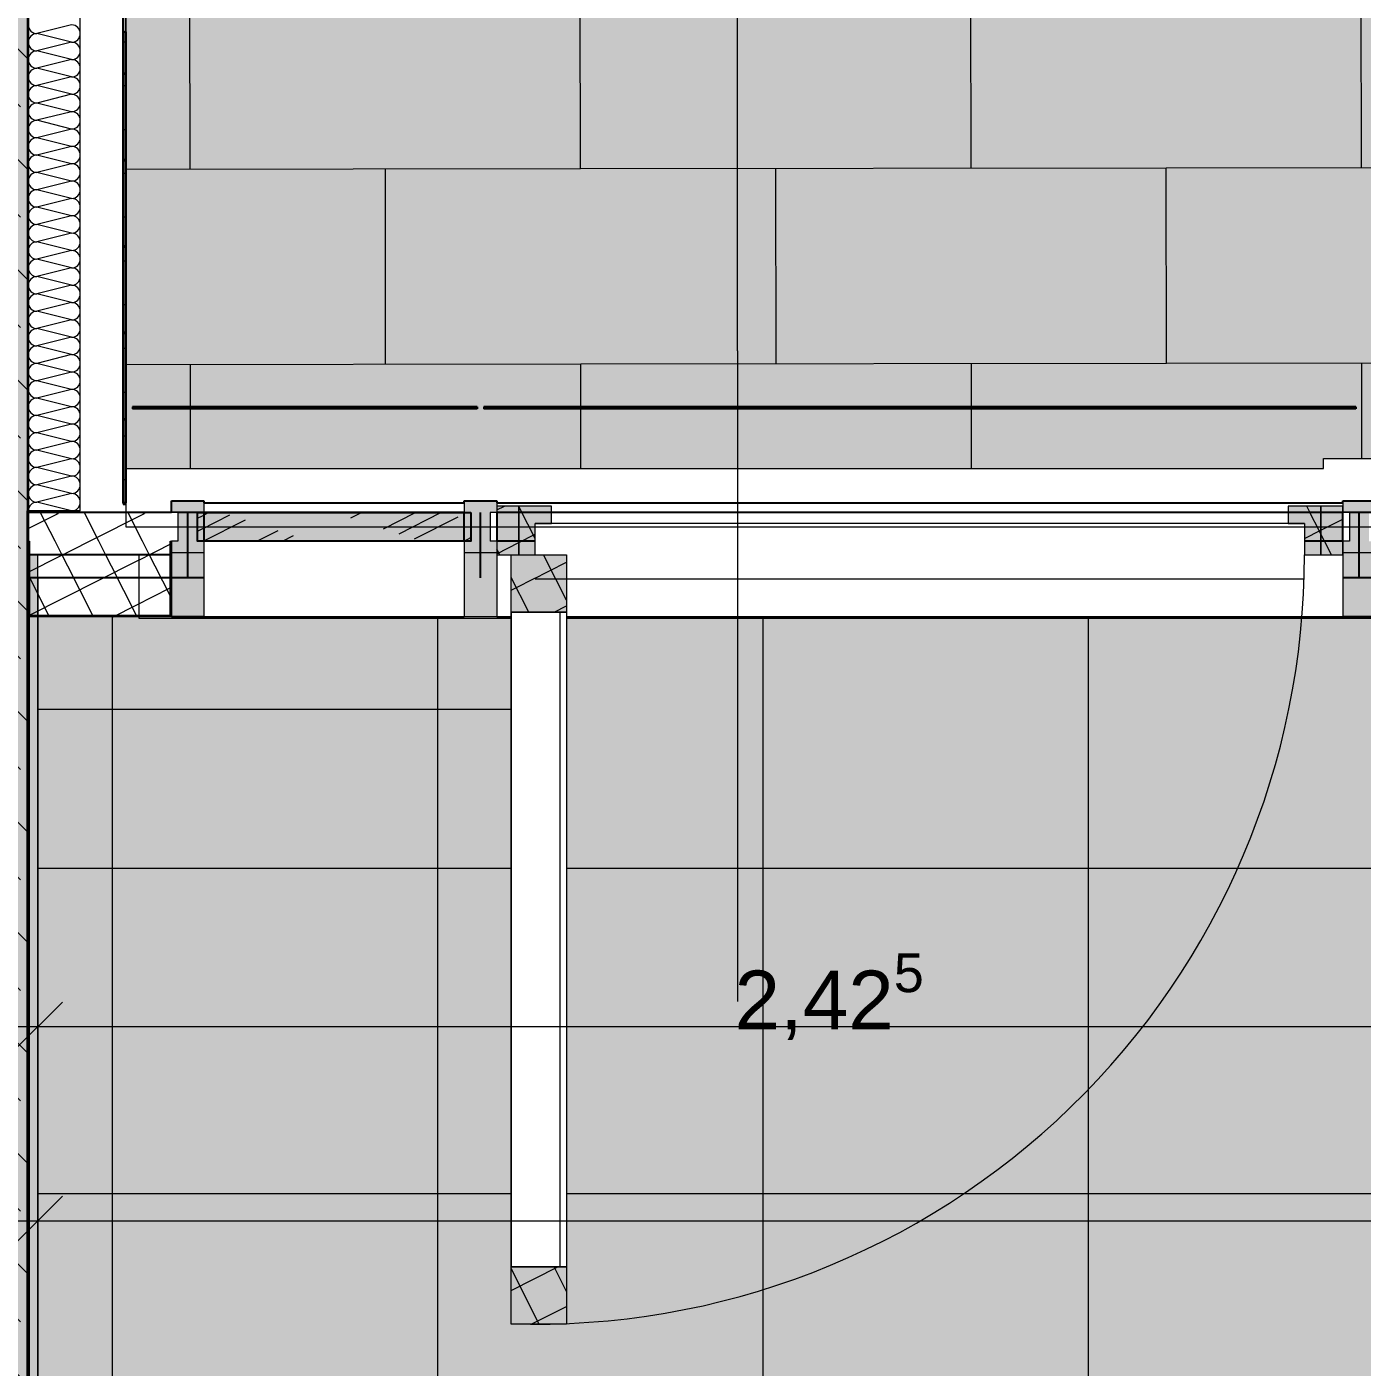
# Model space of a CAD drawing. Header units: metres. Extents: x -22.4 to 53.1, y 133.6 to 157.9.
# Drawn here: x -18.924 to -16.872, y 149.229 to 151.288 of the extents above; entities that cross this region are included whole.
import ezdxf

# ---------------------------------------------------------------- set-up
doc = ezdxf.new("R2010")
doc.units = ezdxf.units.M
doc.header["$MEASUREMENT"] = 0
for name, pattern in [('Achse', [0.0023, 0.0015, -0.0008]), ('Punktlinie', [0.0035, 0, -0.0035]), ('Strichlinie', [0.004, 0.003, -0.001]), ('Strichlinie-über-Schnitt', [0.0023, 0.0008, -0.0015]), ('Wipeout_Contour', [1, 0, -1])]:
    doc.linetypes.add(name, pattern=pattern)
for name, color, linetype in [('00  Raster Ausbau', 7, 'Continuous'), ('10  Dächer', 7, 'Continuous'), ('10  Fassade', 7, 'Continuous'), ('10  Fassade_Deckschraffur', 7, 'Continuous'), ('10  Fassade_Schnittschraffur', 7, 'Continuous'), ('10  Treppen + Rampen', 7, 'Continuous'), ('10  Wand Massiv', 7, 'Continuous'), ('10  Wand Massiv_Deckschraffur', 7, 'Continuous'), ('10  Wand Massiv_Schnittschraffur', 7, 'Continuous'), ('20  Dach Aufbauten', 7, 'Continuous'), ('20  Dach Aufbauten_Deckschraffur', 7, 'Continuous'), ('40 Bemaßung 1_ 50 Bodenspiegel', 7, 'Continuous'), ('50  NUF - Raumstempel', 7, 'Continuous'), ('Neubau_20  Boden Aufbauten', 7, 'Continuous'), ('Neubau_20  Boden Aufbauten_Deckschraffur', 7, 'Continuous')]:
    doc.layers.add(name, color=color, linetype=linetype)
doc.styles.add('ERSTELLTER_STIL_1', font='')
doc.styles.get('ERSTELLTER_STIL_1').set_extended_font_data('Arial')
pattern_1 = [(26.86749, (-110.10794, 75.264664), (-0.027115717, 0.053523246), []), (116.86749, (-110.10794, 75.264664), (0.053523246, 0.027115717), [])]

# ---------------------------------------------------------------- blocks, each defined once
blk = doc.blocks.new('*X5', base_point=(-23.4289, 120.7796))
at = {"layer": '20  Dach Aufbauten_Deckschraffur', "color": 9, "linetype": 'Continuous', "lineweight": 18, "ltscale": 1000}
for p, q in [((-16.8729, 151.0723), (-16.8734, 151.3723)), ((-18.6729, 151.0697), (-18.6734, 151.3697)), ((-18.0729, 151.0705), (-18.0734, 151.3705)), ((-17.4729, 151.0714), (-17.4734, 151.3714)), ((-18.7716, 151.0696), (-18.0729, 151.0705)), ((-18.3725, 150.7701), (-18.3729, 151.0701)), ((-18.0729, 151.0705), (-17.1729, 151.0718)), ((-18.0729, 151.0705), (-17.1729, 151.0718)), ((-17.7725, 150.771), (-17.7729, 151.071)), ((-17.1729, 151.0718), (-16.2729, 151.0731)), ((-17.1725, 150.7718), (-17.1729, 151.0718)), ((-18.7716, 150.7696), (-18.0725, 150.7705)), ((-18.7716, 150.7696), (-18.0725, 150.7705)), ((-18.6723, 150.61), (-18.6725, 150.7697)), ((-18.0725, 150.7705), (-17.1725, 150.7718)), ((-18.0723, 150.61), (-18.0725, 150.7705)), ((-17.4723, 150.61), (-17.4725, 150.7714)), ((-17.1725, 150.7718), (-16.2725, 150.7731)), ((-17.1725, 150.7718), (-16.2725, 150.7731)), ((-16.8723, 150.625), (-16.8725, 150.7723))]:
    blk.add_line(p, q, dxfattribs=at)
blk = doc.blocks.new('*X13', base_point=(-23.4289, 120.7796))
at = {"layer": '10  Wand Massiv_Schnittschraffur', "color": 98, "linetype": 'Continuous', "lineweight": 13, "ltscale": 1000, "true_color": 0x000100}
for p, q in [((-18.8549, 151.2913), (-18.9082, 151.278)), ((-18.8549, 151.2647), (-18.9082, 151.278)), ((-18.8549, 151.2647), (-18.9082, 151.2513)), ((-18.8549, 151.238), (-18.9082, 151.2513)), ((-18.8549, 151.238), (-18.9082, 151.2247)), ((-18.8549, 151.2113), (-18.9082, 151.2247)), ((-18.8549, 151.2113), (-18.9082, 151.198)), ((-18.8549, 151.1847), (-18.9082, 151.198)), ((-18.8549, 151.1847), (-18.9082, 151.1713)), ((-18.8549, 151.158), (-18.9082, 151.1713)), ((-18.8549, 151.158), (-18.9082, 151.1447)), ((-18.8549, 151.1313), (-18.9082, 151.1447)), ((-18.8549, 151.1313), (-18.9082, 151.118)), ((-18.8549, 151.1047), (-18.9082, 151.118)), ((-18.8549, 151.1047), (-18.9082, 151.0913)), ((-18.8549, 151.078), (-18.9082, 151.0913)), ((-18.8549, 151.078), (-18.9082, 151.0647)), ((-18.8549, 151.0513), (-18.9082, 151.0647)), ((-18.8549, 151.0513), (-18.9082, 151.038)), ((-18.8549, 151.0247), (-18.9082, 151.038)), ((-18.8549, 151.0247), (-18.9082, 151.0113)), ((-18.8549, 150.998), (-18.9082, 151.0113)), ((-18.8549, 150.998), (-18.9082, 150.9847)), ((-18.8549, 150.9713), (-18.9082, 150.9847)), ((-18.8549, 150.9713), (-18.9082, 150.958)), ((-18.8549, 150.9447), (-18.9082, 150.958)), ((-18.8549, 150.9447), (-18.9082, 150.9313)), ((-18.8549, 150.918), (-18.9082, 150.9313)), ((-18.8549, 150.918), (-18.9082, 150.9047)), ((-18.8549, 150.8913), (-18.9082, 150.9047)), ((-18.8549, 150.8913), (-18.9082, 150.878)), ((-18.8549, 150.8647), (-18.9082, 150.878)), ((-18.8549, 150.8647), (-18.9082, 150.8513)), ((-18.8549, 150.838), (-18.9082, 150.8513)), ((-18.8549, 150.838), (-18.9082, 150.8247)), ((-18.8549, 150.8113), (-18.9082, 150.8247)), ((-18.8549, 150.8113), (-18.9082, 150.798)), ((-18.8549, 150.7847), (-18.9082, 150.798)), ((-18.8549, 150.7847), (-18.9082, 150.7713)), ((-18.8549, 150.758), (-18.9082, 150.7713)), ((-18.8549, 150.758), (-18.9082, 150.7447)), ((-18.8549, 150.7313), (-18.9082, 150.7447)), ((-18.8549, 150.7313), (-18.9082, 150.718)), ((-18.8549, 150.7047), (-18.9082, 150.718)), ((-18.8549, 150.7047), (-18.9082, 150.6913)), ((-18.8549, 150.678), (-18.9082, 150.6913)), ((-18.8549, 150.678), (-18.9082, 150.6647)), ((-18.8549, 150.6513), (-18.9082, 150.6647)), ((-18.8549, 150.6513), (-18.9082, 150.638)), ((-18.8549, 150.6247), (-18.9082, 150.638)), ((-18.8549, 150.6247), (-18.9082, 150.6113)), ((-18.8549, 150.598), (-18.9082, 150.6113)), ((-18.8549, 150.598), (-18.9082, 150.5847)), ((-18.8549, 150.5713), (-18.9082, 150.5847)), ((-18.8549, 150.5713), (-18.9082, 150.558)), ((-18.8549, 150.5447), (-18.9082, 150.558)), ((-18.8549, 150.5447), (-18.8556, 150.5445))]:
    blk.add_line(p, q, dxfattribs=at)
for centre, start, end in [((-18.9082, 151.2913), 180, 270), ((-18.8549, 151.278), 0, 90), ((-18.9082, 151.2647), 90, 180), ((-18.8549, 151.278), 270, 0), ((-18.9082, 151.2647), 180, 270), ((-18.9082, 151.238), 90, 180), ((-18.8549, 151.2513), 0, 90), ((-18.8549, 151.2513), 270, 0), ((-18.9082, 151.238), 180, 270), ((-18.8549, 151.2247), 0, 90), ((-18.9082, 151.2113), 90, 180), ((-18.9082, 151.2113), 180, 270), ((-18.8549, 151.2247), 270, 0), ((-18.8549, 151.198), 0, 90), ((-18.9082, 151.1847), 90, 180), ((-18.8549, 151.198), 270, 0), ((-18.9082, 151.1847), 180, 270), ((-18.9082, 151.158), 90, 180), ((-18.8549, 151.1713), 0, 90), ((-18.8549, 151.1713), 270, 0), ((-18.9082, 151.158), 180, 270), ((-18.8549, 151.1447), 0, 90), ((-18.9082, 151.1313), 90, 180), ((-18.9082, 151.1313), 180, 270), ((-18.8549, 151.1447), 270, 0), ((-18.8549, 151.118), 0, 90), ((-18.9082, 151.1047), 90, 180), ((-18.9082, 151.1047), 180, 270), ((-18.8549, 151.118), 270, 0), ((-18.8549, 151.0913), 0, 90), ((-18.9082, 151.078), 90, 180), ((-18.8549, 151.0913), 270, 0), ((-18.9082, 151.078), 180, 270), ((-18.9082, 151.0513), 90, 180), ((-18.8549, 151.0647), 0, 90), ((-18.8549, 151.0647), 270, 0), ((-18.9082, 151.0513), 180, 270), ((-18.8549, 151.038), 0, 90), ((-18.9082, 151.0247), 90, 180), ((-18.9082, 151.0247), 180, 270), ((-18.8549, 151.038), 270, 0), ((-18.8549, 151.0113), 0, 90), ((-18.9082, 150.998), 90, 180), ((-18.8549, 151.0113), 270, 0), ((-18.9082, 150.998), 180, 270), ((-18.9082, 150.9713), 90, 180), ((-18.8549, 150.9847), 0, 90), ((-18.8549, 150.9847), 270, 0), ((-18.9082, 150.9713), 180, 270), ((-18.8549, 150.958), 0, 90), ((-18.9082, 150.9447), 90, 180), ((-18.9082, 150.9447), 180, 270), ((-18.8549, 150.958), 270, 0), ((-18.8549, 150.9313), 0, 90), ((-18.9082, 150.918), 90, 180), ((-18.8549, 150.9313), 270, 0), ((-18.9082, 150.918), 180, 270), ((-18.9082, 150.8913), 90, 180), ((-18.8549, 150.9047), 0, 90), ((-18.8549, 150.9047), 270, 0), ((-18.9082, 150.8913), 180, 270), ((-18.9082, 150.8647), 90, 180), ((-18.8549, 150.878), 0, 90), ((-18.8549, 150.878), 270, 0), ((-18.9082, 150.8647), 180, 270), ((-18.8549, 150.8513), 0, 90), ((-18.9082, 150.838), 90, 180), ((-18.9082, 150.838), 180, 270), ((-18.8549, 150.8513), 270, 0), ((-18.8549, 150.8247), 0, 90), ((-18.9082, 150.8113), 90, 180), ((-18.8549, 150.8247), 270, 0), ((-18.9082, 150.8113), 180, 270), ((-18.9082, 150.7847), 90, 180), ((-18.8549, 150.798), 0, 90), ((-18.8549, 150.798), 270, 0), ((-18.9082, 150.7847), 180, 270), ((-18.8549, 150.7713), 0, 90), ((-18.9082, 150.758), 90, 180), ((-18.9082, 150.758), 180, 270), ((-18.8549, 150.7713), 270, 0), ((-18.8549, 150.7447), 0, 90), ((-18.9082, 150.7313), 90, 180), ((-18.8549, 150.7447), 270, 0), ((-18.9082, 150.7313), 180, 270), ((-18.9082, 150.7047), 90, 180), ((-18.8549, 150.718), 0, 90), ((-18.8549, 150.718), 270, 0), ((-18.9082, 150.7047), 180, 270), ((-18.8549, 150.6913), 0, 90), ((-18.9082, 150.678), 90, 180), ((-18.9082, 150.678), 180, 270), ((-18.8549, 150.6913), 270, 0), ((-18.8549, 150.6647), 0, 90), ((-18.9082, 150.6513), 90, 180), ((-18.9082, 150.6513), 180, 270), ((-18.8549, 150.6647), 270, 0), ((-18.8549, 150.638), 0, 90), ((-18.9082, 150.6247), 90, 180), ((-18.8549, 150.638), 270, 0), ((-18.9082, 150.6247), 180, 270), ((-18.9082, 150.598), 90, 180), ((-18.8549, 150.6113), 0, 90), ((-18.8549, 150.6113), 270, 0), ((-18.9082, 150.598), 180, 270), ((-18.8549, 150.5847), 0, 90), ((-18.9082, 150.5713), 90, 180), ((-18.9082, 150.5713), 180, 270), ((-18.8549, 150.5847), 270, 0), ((-18.8549, 150.558), 0, 90), ((-18.9082, 150.5447), 90, 180), ((-18.8549, 150.558), 270, 0), ((-18.9082, 150.5447), 180.7704, 270), ((-18.8549, 150.5313), 80.5931, 90)]:
    blk.add_arc(centre, 0.0133, start, end, dxfattribs=at)
blk = doc.blocks.new('*X41', base_point=(-23.4289, 120.7796))
at = {"layer": '10  Fassade_Schnittschraffur', "color": 98, "linetype": 'Continuous', "lineweight": 13, "ltscale": 1000, "true_color": 0x000100}
for p, q in [((-18.6616, 150.5333), (-18.6444, 150.542)), ((-18.6616, 150.5135), (-18.6117, 150.5388)), ((-18.6531, 150.498), (-18.5879, 150.531)), ((-18.4498, 150.5415), (-18.4489, 150.542)), ((-18.426, 150.5337), (-18.4097, 150.542)), ((-18.3757, 150.5172), (-18.3268, 150.542)), ((-18.3519, 150.5095), (-18.2877, 150.542)), ((-18.3282, 150.5017), (-18.2612, 150.5356)), ((-18.5701, 150.498), (-18.5375, 150.5145)), ((-18.531, 150.498), (-18.5138, 150.5067)), ((-18.4919, 150.498), (-18.49, 150.4989)), ((-18.2525, 150.498), (-18.2416, 150.5035))]:
    blk.add_line(p, q, dxfattribs=at)

msp = doc.modelspace()

# ---------------------------------------------------------------- hatches: boundary and pattern name
at = {"layer": '10  Wand Massiv_Schnittschraffur', "linetype": 'Continuous', "lineweight": 0, "true_color": 0xffffff}
for points in [[(-18.9216, 150.5445), (-18.9216, 152.8299), (-19.1716, 152.8299), (-19.1716, 150.5445)], [(-18.9216, 143.7549), (-18.9216, 150.5445), (-19.1716, 150.5445), (-19.1716, 143.7549)], [(-18.9066, 145.73), (-18.9066, 150.5445), (-18.9216, 150.5445), (-18.9216, 145.73)]]:
    msp.add_hatch(color=7, dxfattribs=at).paths.add_polyline_path(points)
at = {"layer": '10  Wand Massiv_Schnittschraffur', "linetype": 'Continuous', "lineweight": 13, "true_color": 0x000100}
h = msp.add_hatch(dxfattribs=at)
h.set_pattern_fill('Beton__Stahlbeton_0001', color=98, style=0, pattern_type=2)
h.set_pattern_definition([(135, (-110.10794, 75.26466), (0.08485281, 0.08485281), []), (135, (-110.15037, 75.22224), (0.08485281, 0.08485281), [0.09, -0.03])])
h.paths.add_polyline_path([(-18.9216, 150.5445), (-18.9216, 152.8299), (-19.1716, 152.8299), (-19.1716, 150.5445)])
h = msp.add_hatch(dxfattribs=at)
h.set_pattern_fill('Beton__Stahlbeton_0001', color=98, style=0, pattern_type=2)
h.set_pattern_definition([(135, (-110.10794, 75.26466), (0.08485281, 0.08485281), []), (135, (-110.15037, 75.22224), (0.08485281, 0.08485281), [0.09, -0.03])])
h.paths.add_polyline_path([(-18.9216, 143.7549), (-18.9216, 150.5445), (-19.1716, 150.5445), (-19.1716, 143.7549)])
h = msp.add_hatch(dxfattribs=at)
h.set_pattern_fill('Gips_0001', color=98, style=0, pattern_type=2)
h.set_pattern_definition([(26.86749, (-110.107942, 75.264664), (-0.0112982155, 0.0223013526), [0, -0.025])])
h.paths.add_polyline_path([(-18.9066, 145.73), (-18.9066, 150.5445), (-18.9216, 150.5445), (-18.9216, 145.73)])
at = {"layer": '20  Dach Aufbauten_Deckschraffur', "linetype": 'Continuous', "lineweight": 18, "true_color": 0xefefef}
msp.add_hatch(color=7, dxfattribs=at).paths.add_polyline_path([(-10.1716, 152.7399), (-18.7716, 152.74), (-18.7716, 150.61), (-18.2766, 150.61), (-16.9316, 150.61), (-16.9316, 150.625), (-10.1716, 150.625)])
at = {"layer": 'Neubau_20  Boden Aufbauten_Deckschraffur', "linetype": 'Continuous', "lineweight": 0, "true_color": 0xffffff}
msp.add_hatch(color=7, dxfattribs=at).paths.add_polyline_path([(-10.4166, 150.382), (-18.9066, 150.382), (-18.9066, 145.78), (-18.9066, 137.9199), (-12.5191, 137.9199), (-12.4315, 137.9199), (-12.4315, 143.6799), (-12.4941, 143.6799), (-12.4941, 145.73), (-12.3691, 145.73), (-9.8816, 145.7299), (-9.8816, 150.225), (-10.4166, 150.225)])
at = {"layer": 'Neubau_20  Boden Aufbauten_Deckschraffur', "linetype": 'Continuous', "lineweight": 18}
h = msp.add_hatch(dxfattribs=at)
h.set_pattern_fill('Verband__Quadrat__50x50__4D', color=6, style=0, pattern_type=2)
h.set_pattern_definition([(0, (-7.29265, 148.9955), (0, 0.5), []), (90, (-7.29265, 148.9955), (-0.5, 0), [])])
h.paths.add_polyline_path([(-10.4166, 150.382), (-18.9066, 150.382), (-18.9066, 145.78), (-18.9066, 137.9199), (-12.5191, 137.9199), (-12.4315, 137.9199), (-12.4315, 143.6799), (-12.4941, 143.6799), (-12.4941, 145.73), (-12.3691, 145.73), (-9.8816, 145.7299), (-9.8816, 150.225), (-10.4166, 150.225)])

# ---------------------------------------------------------------- linework, layer by layer
at = {"layer": '00  Raster Ausbau', "color": 9, "linetype": 'Achse', "lineweight": 18, "ltscale": 1000}
msp.add_line((-17.8316, 150.7907), (-17.8316, 154.4077), dxfattribs=at)
at = {"layer": '10  Fassade', "color": 7, "linetype": 'Strichlinie', "lineweight": 25, "ltscale": 1000, "flags": 128}
for points in [[(-18.7756, 150.557), (-18.7756, 151.2859), (-18.7756, 152.6309)], [(-18.7716, 150.557), (-18.7716, 151.2859), (-18.7716, 152.6309)], [(-18.7716, 151.2859), (-18.7756, 151.2859)], [(-18.2316, 150.7045), (-18.2316, 150.7015)], [(-16.8816, 150.7045), (-18.2216, 150.7045)], [(-18.2216, 150.7045), (-18.2216, 150.7015)], [(-16.8816, 150.7015), (-18.2216, 150.7015)], [(-16.8816, 150.7045), (-16.8816, 150.7015)], [(-18.7716, 150.557), (-18.7756, 150.557)], [(-18.7016, 150.56), (-18.6516, 150.56)], [(-18.7016, 150.542), (-18.7016, 150.56)], [(-18.6516, 150.56), (-18.6516, 150.557)], [(-18.6516, 150.557), (-18.2516, 150.557)], [(-18.2516, 150.56), (-18.2016, 150.56)], [(-18.2516, 150.557), (-18.2516, 150.56)], [(-18.2016, 150.56), (-18.2016, 150.557)], [(-18.2016, 150.557), (-16.9016, 150.557)], [(-16.9016, 150.56), (-16.8516, 150.56)], [(-16.9016, 150.557), (-16.9016, 150.56)], [(-10.2766, 150.542), (-10.4766, 150.542), (-11.4766, 150.542), (-12.8266, 150.542), (-14.1766, 150.542), (-15.5266, 150.542), (-16.8766, 150.542), (-18.2266, 150.542), (-18.6766, 150.542), (-18.9216, 150.542)], [(-18.9216, 150.542), (-18.9216, 150.442)]]:
    msp.add_lwpolyline(points, dxfattribs=at)
at = {"layer": '10  Wand Massiv', "color": 7, "linetype": 'Continuous', "lineweight": 35, "ltscale": 1000}
msp.add_line((-18.9216, 150.5445), (-18.9216, 152.8299), dxfattribs=at)
at = {"layer": '10  Wand Massiv', "color": 7, "linetype": 'Continuous', "lineweight": 50, "ltscale": 1000}
msp.add_line((-18.9216, 145.73), (-18.9216, 150.5445), dxfattribs=at)
at = {"layer": '10  Wand Massiv', "color": 7, "linetype": 'Continuous', "lineweight": 13, "ltscale": 1000, "flags": 128}
for points in [[(-18.8416, 150.5445), (-18.8416, 152.8299)], [(-18.8416, 150.5445), (-18.9216, 150.5445)], [(-18.9066, 150.5445), (-18.9216, 150.5445)], [(-18.9066, 145.73), (-18.9066, 150.5445)]]:
    msp.add_lwpolyline(points, dxfattribs=at)
at = {"layer": '10  Wand Massiv', "color": 7, "linetype": 'Strichlinie-über-Schnitt', "lineweight": 18, "ltscale": 1000, "flags": 128}
for points in [[(-18.9066, 150.44), (-18.9066, 150.24)], [(-18.9066, 150.24), (-10.4016, 150.24)]]:
    msp.add_lwpolyline(points, dxfattribs=at)
at = {"layer": '20  Dach Aufbauten', "color": 7, "linetype": 'Continuous', "lineweight": 13, "ltscale": 1000, "flags": 128}
msp.add_lwpolyline([(-10.1716, 152.7399), (-18.7716, 152.74), (-18.7716, 150.61), (-18.2766, 150.61), (-16.9316, 150.61), (-16.9316, 150.625), (-10.1716, 150.625)], close=True, dxfattribs=at)
at = {"layer": '40 Bemaßung 1_ 50 Bodenspiegel', "color": 7, "linetype": 'Continuous', "lineweight": 13, "ltscale": 1000}
for p, q in [((-18.9066, 149.682), (-18.9066, 149.8227)), ((-18.8691, 149.7899), (-18.9441, 149.7149)), ((-19.1716, 149.7524), (-18.9066, 149.7524)), ((-18.9066, 149.3837), (-18.9066, 149.5243)), ((-18.8691, 149.4915), (-18.9441, 149.4165)), ((-19.1716, 149.454), (-18.9066, 149.454))]:
    msp.add_line(p, q, dxfattribs=at)
at = {"layer": 'Neubau_20  Boden Aufbauten', "color": 7, "linetype": 'Continuous', "lineweight": 13, "ltscale": 1000, "flags": 128}
msp.add_lwpolyline([(-10.4166, 150.382), (-18.9066, 150.382), (-18.9066, 145.78), (-18.9066, 137.9199), (-12.5191, 137.9199), (-12.4315, 137.9199), (-12.4315, 143.6799), (-12.4941, 143.6799), (-12.4941, 145.73), (-12.3691, 145.73), (-9.8816, 145.7299), (-9.8816, 150.225), (-10.4166, 150.225)], close=True, dxfattribs=at)

# ---------------------------------------------------------------- block references
at = {"layer": '10  Treppen + Rampen', "color": 7, "linetype": 'Continuous', "lineweight": 13, "ltscale": 1000}
for name in ['*X13', '*X5']:
    msp.add_blockref(name, (-23.4289, 120.7796), dxfattribs=at)

# ---------------------------------------------------------------- texts
at = {"layer": '40 Bemaßung 1_ 50 Bodenspiegel', "color": 7, "linetype": 'Continuous', "lineweight": 13, "insert": (-17.8363, 149.722), "char_height": 0.09, "attachment_point": 7, "style": 'ERSTELLTER_STIL_1'}
msp.add_mtext('\\A1;{\\pql;\\fArial|b0|i0|c0|p38;2,42\\fArial|b0|i0|c0|p38;\\A1{\\H.66x;\\S5^  ;}}', dxfattribs=at)

# ---------------------------------------------------------------- wipeouts: each hides what was drawn before it
at = {"color": 254, "linetype": 'Wipeout_Contour', "lineweight": 0, "ltscale": 604.979314}
msp.add_wipeout([(-10.4666, 150.48), (-18.7516, 150.48), (-18.7516, 150.478), (-10.4666, 150.478)], dxfattribs=at).dxf.layer = '10  Wand Massiv_Deckschraffur'

# ---------------------------------------------------------------- next in the draw order: wipeouts: each hides what was drawn before it
at = {"color": 254, "linetype": 'Wipeout_Contour', "lineweight": 0, "ltscale": 604.589301}
msp.add_wipeout([(-18.7516, 150.38), (-10.4666, 150.38), (-10.4666, 150.382), (-18.7516, 150.382)], dxfattribs=at).dxf.layer = '10  Wand Massiv_Deckschraffur'

# ---------------------------------------------------------------- next in the draw order: wipeouts: each hides what was drawn before it
at = {"color": 254, "linetype": 'Wipeout_Contour', "lineweight": 0, "ltscale": 604.625127}
msp.add_wipeout([(-18.7516, 150.382), (-10.4666, 150.382), (-10.4666, 150.398), (-18.7516, 150.398)], dxfattribs=at).dxf.layer = '10  Wand Massiv_Deckschraffur'

# ---------------------------------------------------------------- next in the draw order: linework, layer by layer
at = {"layer": '10  Fassade', "color": 7, "linetype": 'Continuous', "lineweight": 18, "ltscale": 1000}
msp.add_line((-18.7036, 150.384), (-18.9196, 150.384), dxfattribs=at)
at = {"layer": '10  Fassade', "color": 7, "linetype": 'Strichlinie', "lineweight": 25, "ltscale": 1000, "flags": 128}
msp.add_lwpolyline([(-10.4516, 150.382), (-10.5016, 150.382), (-11.4516, 150.382), (-11.5016, 150.382), (-12.8016, 150.382), (-12.8516, 150.382), (-14.1516, 150.382), (-14.2016, 150.382), (-15.5016, 150.382), (-15.5516, 150.382), (-16.8516, 150.382), (-16.9016, 150.382), (-18.2016, 150.382), (-18.2516, 150.382), (-18.6516, 150.382), (-18.7016, 150.382)], dxfattribs=at)
at = {"layer": '10  Wand Massiv', "color": 7, "linetype": 'Continuous', "lineweight": 18, "ltscale": 1000, "flags": 128}
for points in [[(-18.7516, 150.382), (-18.7516, 150.38)], [(-18.7516, 150.38), (-10.4666, 150.38)]]:
    msp.add_lwpolyline(points, dxfattribs=at)

# ---------------------------------------------------------------- next in the draw order: wipeouts: each hides what was drawn before it
at = {"color": 254, "linetype": 'Wipeout_Contour', "lineweight": 0, "ltscale": 604.816195}
msp.add_wipeout([(-10.4666, 150.478), (-18.7516, 150.478), (-18.7516, 150.398), (-10.4666, 150.398)], dxfattribs=at).dxf.layer = '10  Wand Massiv_Deckschraffur'

# ---------------------------------------------------------------- next in the draw order: linework, layer by layer
at = {"layer": '10  Dächer', "color": 255, "linetype": 'Punktlinie', "lineweight": 18, "ltscale": 1000, "flags": 128}
msp.add_lwpolyline([(-18.9216, 152.8899), (-18.9216, 150.44), (-9.9716, 150.44), (-9.9716, 152.8899)], close=True, dxfattribs=at)
at = {"layer": '10  Fassade', "color": 7, "linetype": 'Strichlinie', "lineweight": 25, "ltscale": 1000, "flags": 128}
for points in [[(-18.6766, 150.442), (-18.6766, 150.542)], [(-18.2266, 150.442), (-18.2266, 150.542)], [(-16.8766, 150.442), (-16.8766, 150.542)], [(-10.2766, 150.442), (-10.4766, 150.442), (-11.4766, 150.442), (-12.8266, 150.442), (-14.1766, 150.442), (-15.5266, 150.442), (-16.8766, 150.442), (-18.2266, 150.442), (-18.6766, 150.442), (-18.9216, 150.442)], [(-18.7016, 150.382), (-18.7016, 150.442)]]:
    msp.add_lwpolyline(points, dxfattribs=at)
at = {"layer": '10  Wand Massiv', "color": 7, "linetype": 'Continuous', "lineweight": 18, "ltscale": 1000, "flags": 128}
for points in [[(-10.4666, 150.48), (-18.7516, 150.48)], [(-18.7516, 150.48), (-18.7516, 150.478)], [(-18.7516, 150.478), (-18.7516, 150.398)], [(-18.7516, 150.398), (-18.7516, 150.382)]]:
    msp.add_lwpolyline(points, dxfattribs=at)
at = {"layer": '10  Wand Massiv', "color": 7, "linetype": 'Strichlinie-über-Schnitt', "lineweight": 18, "ltscale": 1000, "flags": 128}
msp.add_lwpolyline([(-10.4016, 150.44), (-18.9066, 150.44)], dxfattribs=at)

# ---------------------------------------------------------------- next in the draw order: wipeouts: each hides what was drawn before it
at = {"color": 254, "linetype": 'Wipeout_Contour', "lineweight": 0, "ltscale": 909.813556}
msp.add_wipeout([(-18.9216, 150.54), (-18.9216, 150.477), (-18.7016, 150.477), (-18.7016, 150.498), (-18.6916, 150.498), (-18.6916, 150.54)], dxfattribs=at).dxf.layer = '10  Fassade_Deckschraffur'
at = {"color": 254, "linetype": 'Wipeout_Contour', "lineweight": 0, "ltscale": 606.27347}
msp.add_wipeout([(-18.6516, 150.498), (-18.6516, 150.382), (-18.2516, 150.382), (-18.2516, 150.498)], dxfattribs=at).dxf.layer = '10  Fassade_Deckschraffur'
at = {"color": 254, "linetype": 'Wipeout_Contour', "lineweight": 0, "ltscale": 605.8514}
msp.add_wipeout([(-18.2016, 150.498), (-18.2016, 150.382), (-16.9016, 150.382), (-16.9016, 150.498)], dxfattribs=at).dxf.layer = '10  Fassade_Deckschraffur'

# ---------------------------------------------------------------- next in the draw order: hatches: boundary and pattern name
at = {"layer": '10  Fassade_Schnittschraffur', "linetype": 'Continuous', "lineweight": 0, "true_color": 0xffffff}
msp.add_hatch(color=7, dxfattribs=at).paths.add_polyline_path([(-18.7016, 150.498), (-18.7036, 150.498), (-18.7036, 150.384), (-18.9196, 150.384), (-18.9196, 150.498), (-18.9216, 150.498), (-18.9216, 150.496), (-18.9216, 150.382), (-18.7016, 150.382), (-18.7016, 150.496)])
at = {"layer": '10  Fassade_Schnittschraffur', "linetype": 'Continuous', "lineweight": 13, "true_color": 0x000100}
h = msp.add_hatch(dxfattribs=at)
h.set_pattern_fill('Dämmung__hart_1_0001', color=98, style=0, pattern_type=2)
h.set_pattern_definition(pattern_1)
h.paths.add_polyline_path([(-18.7016, 150.498), (-18.7036, 150.498), (-18.7036, 150.384), (-18.9196, 150.384), (-18.9196, 150.498), (-18.9216, 150.498), (-18.9216, 150.496), (-18.9216, 150.382), (-18.7016, 150.382), (-18.7016, 150.496)])
h = msp.add_hatch(dxfattribs=at)
h.set_pattern_fill('Dämmung__hart_1_0001', color=98, style=0, pattern_type=2)
h.set_pattern_definition(pattern_1)
h.paths.add_polyline_path([(-18.7036, 150.498), (-18.9196, 150.498), (-18.9196, 150.384), (-18.7036, 150.384)])

# ---------------------------------------------------------------- next in the draw order: linework, layer by layer
at = {"layer": '10  Fassade', "color": 7, "linetype": 'Continuous', "lineweight": 18, "ltscale": 1000}
for p, q in [((-18.9196, 150.384), (-18.9196, 150.498)), ((-18.7036, 150.498), (-18.7036, 150.384)), ((-18.6916, 150.498), (-18.7016, 150.498)), ((-18.7016, 150.498), (-18.7016, 150.382)), ((-18.6516, 150.382), (-18.7016, 150.382)), ((-18.2016, 150.382), (-18.2516, 150.382)), ((-16.8516, 150.382), (-16.9016, 150.382))]:
    msp.add_line(p, q, dxfattribs=at)
at = {"layer": '10  Fassade', "color": 7, "linetype": 'Continuous', "lineweight": 18, "ltscale": 1000, "flags": 128}
msp.add_lwpolyline([(-18.7016, 150.498), (-18.7016, 150.496), (-18.7016, 150.382), (-18.9216, 150.382), (-18.9216, 150.496), (-18.9216, 150.498), (-18.9196, 150.498), (-18.9196, 150.384), (-18.7036, 150.384), (-18.7036, 150.498)], close=True, dxfattribs=at)
at = {"layer": '10  Fassade', "color": 7, "linetype": 'Continuous', "lineweight": 25, "ltscale": 1000, "flags": 128}
for points in [[(-18.7016, 150.477), (-18.9216, 150.477)], [(-18.6516, 150.382), (-18.2516, 150.382)], [(-18.2016, 150.382), (-16.9016, 150.382)]]:
    msp.add_lwpolyline(points, dxfattribs=at)

# ---------------------------------------------------------------- next in the draw order: wipeouts: each hides what was drawn before it
at = {"color": 254, "linetype": 'Wipeout_Contour', "lineweight": 0, "ltscale": 606.848283}
msp.add_wipeout([(-18.6916, 150.542), (-18.9216, 150.542), (-18.9216, 150.54), (-18.6916, 150.54)], dxfattribs=at).dxf.layer = '10  Fassade_Deckschraffur'
at = {"color": 254, "linetype": 'Wipeout_Contour', "lineweight": 0, "ltscale": 606.591031}
msp.add_wipeout([(-18.6516, 150.498), (-18.2516, 150.498), (-18.2516, 150.542), (-18.6516, 150.542)], dxfattribs=at).dxf.layer = '10  Fassade_Deckschraffur'
at = {"color": 254, "linetype": 'Wipeout_Contour', "lineweight": 0, "ltscale": 606.169185}
msp.add_wipeout([(-18.2016, 150.498), (-16.9016, 150.498), (-16.9016, 150.542), (-18.2016, 150.542)], dxfattribs=at).dxf.layer = '10  Fassade_Deckschraffur'

# ---------------------------------------------------------------- next in the draw order: hatches: boundary and pattern name
at = {"layer": '10  Fassade_Schnittschraffur', "linetype": 'Continuous', "lineweight": 13, "true_color": 0x000100}
h = msp.add_hatch(dxfattribs=at)
h.set_pattern_fill('Dämmung__hart_1_0001', color=98, style=0, pattern_type=2)
h.set_pattern_definition(pattern_1)
h.paths.add_polyline_path([(-18.7016, 150.542), (-18.9216, 150.542), (-18.9216, 150.498), (-18.7016, 150.498)])

# ---------------------------------------------------------------- next in the draw order: linework, layer by layer
at = {"layer": '10  Fassade', "color": 7, "linetype": 'Continuous', "lineweight": 18, "ltscale": 1000}
for p, q in [((-18.7016, 150.56), (-18.7016, 150.542)), ((-18.9216, 150.542), (-18.7016, 150.542)), ((-18.6916, 150.542), (-18.7016, 150.542)), ((-18.6916, 150.542), (-18.6916, 150.498))]:
    msp.add_line(p, q, dxfattribs=at)
at = {"layer": '10  Fassade', "color": 7, "linetype": 'Continuous', "lineweight": 25, "ltscale": 1000, "flags": 128}
for points in [[(-18.9216, 150.542), (-18.9216, 150.54), (-18.9216, 150.477)], [(-18.7016, 150.542), (-18.9216, 150.542)]]:
    msp.add_lwpolyline(points, dxfattribs=at)

# ---------------------------------------------------------------- next in the draw order: wipeouts: each hides what was drawn before it
at = {"color": 254, "linetype": 'Wipeout_Contour', "lineweight": 0, "ltscale": 606.70813}
msp.add_wipeout([(-18.2516, 150.542), (-18.2516, 150.557), (-18.6516, 150.557), (-18.6516, 150.542)], dxfattribs=at).dxf.layer = '10  Fassade_Deckschraffur'
at = {"color": 254, "linetype": 'Wipeout_Contour', "lineweight": 0, "ltscale": 606.286367}
msp.add_wipeout([(-16.9016, 150.542), (-16.9016, 150.557), (-18.2016, 150.557), (-18.2016, 150.542)], dxfattribs=at).dxf.layer = '10  Fassade_Deckschraffur'
at = {"color": 254, "linetype": 'Wipeout_Contour', "lineweight": 0, "ltscale": 603.921613}
msp.add_wipeout([(-18.0946, 150.389), (-18.1796, 150.389), (-18.1796, 149.383), (-18.0946, 149.383)], dxfattribs=at).dxf.layer = '10  Fassade_Schnittschraffur'

# ---------------------------------------------------------------- next in the draw order: hatches: boundary and pattern name
at = {"layer": '10  Fassade_Schnittschraffur', "linetype": 'Continuous', "lineweight": 0, "true_color": 0xffffff}
msp.add_hatch(color=7, dxfattribs=at).paths.add_polyline_path([(-18.0946, 149.383), (-18.1796, 149.383), (-18.1796, 149.295), (-18.0946, 149.295)])
at = {"layer": '10  Fassade_Schnittschraffur', "linetype": 'Continuous', "lineweight": 13, "true_color": 0x000100}
h = msp.add_hatch(dxfattribs=at)
h.set_pattern_fill('Dämmung__hart_1_0001', color=98, style=0, pattern_type=2)
h.set_pattern_definition(pattern_1)
h.paths.add_polyline_path([(-18.0946, 149.383), (-18.1796, 149.383), (-18.1796, 149.295), (-18.0946, 149.295)])

# ---------------------------------------------------------------- next in the draw order: linework, layer by layer
at = {"layer": '10  Fassade', "color": 7, "linetype": 'Continuous', "lineweight": 18, "ltscale": 1000}
for p, q in [((-18.6516, 150.56), (-18.7016, 150.56)), ((-18.2016, 150.56), (-18.2516, 150.56)), ((-16.8516, 150.56), (-16.9016, 150.56)), ((-18.1796, 150.389), (-18.1796, 149.383)), ((-18.1046, 150.389), (-18.1046, 149.383)), ((-18.0946, 150.389), (-18.0946, 149.383))]:
    msp.add_line(p, q, dxfattribs=at)
at = {"layer": '10  Fassade', "color": 7, "linetype": 'Continuous', "lineweight": 25, "ltscale": 1000, "flags": 128}
for points in [[(-18.6516, 150.557), (-18.2516, 150.557)], [(-18.2016, 150.557), (-16.9016, 150.557)]]:
    msp.add_lwpolyline(points, dxfattribs=at)
at = {"layer": '10  Fassade', "color": 7, "linetype": 'Continuous', "lineweight": 18, "ltscale": 1000, "flags": 128}
for points in [[(-18.0946, 150.389), (-18.0946, 149.383), (-18.1796, 149.383), (-18.1796, 150.389)], [(-18.0946, 149.383), (-18.0946, 149.295), (-18.1796, 149.295), (-18.1796, 149.383)]]:
    msp.add_lwpolyline(points, close=True, dxfattribs=at)
at = {"layer": '40 Bemaßung 1_ 50 Bodenspiegel', "color": 7, "linetype": 'Continuous', "lineweight": 13, "ltscale": 1000}
for p, q in [((-18.9066, 149.7524), (-16.4816, 149.7524)), ((-18.9066, 149.454), (-12.4316, 149.454))]:
    msp.add_line(p, q, dxfattribs=at)

# ---------------------------------------------------------------- next in the draw order: wipeouts: each hides what was drawn before it
at = {"color": 254, "linetype": 'Wipeout_Contour', "lineweight": 0, "ltscale": 606.686549}
msp.add_wipeout([(-18.6616, 150.54), (-18.6616, 150.498), (-18.6516, 150.498), (-18.6516, 150.54)], dxfattribs=at).dxf.layer = '10  Fassade_Deckschraffur'
at = {"color": 254, "linetype": 'Wipeout_Contour', "lineweight": 0, "ltscale": 606.487002}
msp.add_wipeout([(-18.2516, 150.54), (-18.2516, 150.498), (-18.2416, 150.498), (-18.2416, 150.54)], dxfattribs=at).dxf.layer = '10  Fassade_Deckschraffur'
at = {"color": 254, "linetype": 'Wipeout_Contour', "lineweight": 0, "ltscale": 606.467768}
msp.add_wipeout([(-18.2116, 150.54), (-18.2116, 150.498), (-18.2016, 150.498), (-18.2016, 150.54)], dxfattribs=at).dxf.layer = '10  Fassade_Deckschraffur'
at = {"color": 254, "linetype": 'Wipeout_Contour', "lineweight": 0, "ltscale": 605.860865}
msp.add_wipeout([(-16.9016, 150.54), (-16.9016, 150.498), (-16.8916, 150.498), (-16.8916, 150.54)], dxfattribs=at).dxf.layer = '10  Fassade_Deckschraffur'

# ---------------------------------------------------------------- next in the draw order: linework, layer by layer
at = {"layer": '10  Fassade', "color": 7, "linetype": 'Continuous', "lineweight": 18, "ltscale": 1000}
for p, q in [((-18.6516, 150.498), (-18.6616, 150.498)), ((-18.6516, 150.498), (-18.6516, 150.382)), ((-18.2416, 150.498), (-18.2516, 150.498)), ((-18.2516, 150.498), (-18.2516, 150.382)), ((-18.2016, 150.498), (-18.2116, 150.498)), ((-18.2016, 150.498), (-18.2016, 150.382)), ((-16.8916, 150.498), (-16.9016, 150.498)), ((-16.9016, 150.498), (-16.9016, 150.382))]:
    msp.add_line(p, q, dxfattribs=at)
at = {"layer": '10  Fassade', "color": 7, "linetype": 'Continuous', "lineweight": 25, "ltscale": 1000, "flags": 128}
for points in [[(-18.2516, 150.498), (-18.6516, 150.498)], [(-16.9016, 150.498), (-18.2016, 150.498)]]:
    msp.add_lwpolyline(points, dxfattribs=at)

# ---------------------------------------------------------------- next in the draw order: wipeouts: each hides what was drawn before it
at = {"color": 254, "linetype": 'Wipeout_Contour', "lineweight": 0, "ltscale": 606.773846}
msp.add_wipeout([(-18.6616, 150.542), (-18.6616, 150.54), (-18.6516, 150.54), (-18.6516, 150.542)], dxfattribs=at).dxf.layer = '10  Fassade_Deckschraffur'
at = {"color": 254, "linetype": 'Wipeout_Contour', "lineweight": 0, "ltscale": 606.57433}
msp.add_wipeout([(-18.2516, 150.542), (-18.2516, 150.54), (-18.2416, 150.54), (-18.2416, 150.542)], dxfattribs=at).dxf.layer = '10  Fassade_Deckschraffur'
at = {"color": 254, "linetype": 'Wipeout_Contour', "lineweight": 0, "ltscale": 606.555099}
msp.add_wipeout([(-18.2116, 150.542), (-18.2116, 150.54), (-18.2016, 150.54), (-18.2016, 150.542)], dxfattribs=at).dxf.layer = '10  Fassade_Deckschraffur'
at = {"color": 254, "linetype": 'Wipeout_Contour', "lineweight": 0, "ltscale": 605.948287}
msp.add_wipeout([(-16.9016, 150.542), (-16.9016, 150.54), (-16.8916, 150.54), (-16.8916, 150.542)], dxfattribs=at).dxf.layer = '10  Fassade_Deckschraffur'

# ---------------------------------------------------------------- next in the draw order: hatches: boundary and pattern name
at = {"layer": '10  Fassade_Schnittschraffur', "linetype": 'Continuous', "lineweight": 18}
for points in [[(-18.6916, 150.498), (-18.7016, 150.498), (-18.7016, 150.382), (-18.6516, 150.382), (-18.6516, 150.498), (-18.6616, 150.498), (-18.6616, 150.542), (-18.6516, 150.542), (-18.6516, 150.56), (-18.7016, 150.56), (-18.7016, 150.542), (-18.6916, 150.542)], [(-18.2416, 150.498), (-18.2516, 150.498), (-18.2516, 150.382), (-18.2016, 150.382), (-18.2016, 150.498), (-18.2116, 150.498), (-18.2116, 150.542), (-18.2016, 150.542), (-18.2016, 150.56), (-18.2516, 150.56), (-18.2516, 150.542), (-18.2416, 150.542)], [(-16.8916, 150.498), (-16.9016, 150.498), (-16.9016, 150.382), (-16.8516, 150.382), (-16.8516, 150.498), (-16.8616, 150.498), (-16.8616, 150.542), (-16.8516, 150.542), (-16.8516, 150.56), (-16.9016, 150.56), (-16.9016, 150.542), (-16.8916, 150.542)]]:
    msp.add_hatch(color=8, dxfattribs=at).paths.add_polyline_path(points)
at = {"layer": '10  Fassade_Schnittschraffur', "linetype": 'Continuous', "lineweight": 0, "true_color": 0xffffff}
for points in [[(-18.2016, 150.477), (-18.1676, 150.477), (-18.1676, 150.552), (-18.2016, 150.552)], [(-16.9016, 150.552), (-16.9356, 150.552), (-16.9356, 150.477), (-16.9016, 150.477)], [(-18.2416, 150.542), (-18.6616, 150.542), (-18.6616, 150.498), (-18.2416, 150.498)]]:
    msp.add_hatch(color=7, dxfattribs=at).paths.add_polyline_path(points)
at = {"layer": '10  Fassade_Schnittschraffur', "linetype": 'Continuous', "lineweight": 13, "true_color": 0x000100}
h = msp.add_hatch(dxfattribs=at)
h.set_pattern_fill('Dämmung__hart_1_0001', color=98, style=0, pattern_type=2)
h.set_pattern_definition(pattern_1)
h.paths.add_polyline_path([(-18.2016, 150.477), (-18.1676, 150.477), (-18.1676, 150.552), (-18.2016, 150.552)])
h = msp.add_hatch(dxfattribs=at)
h.set_pattern_fill('Dämmung__hart_1_0001', color=98, style=0, pattern_type=2)
h.set_pattern_definition(pattern_1)
h.paths.add_polyline_path([(-16.9016, 150.552), (-16.9356, 150.552), (-16.9356, 150.477), (-16.9016, 150.477)])

# ---------------------------------------------------------------- next in the draw order: linework, layer by layer
at = {"layer": '10  Fassade', "color": 7, "linetype": 'Continuous', "lineweight": 18, "ltscale": 1000}
for p, q in [((-18.6516, 150.56), (-18.6516, 150.542)), ((-18.2516, 150.56), (-18.2516, 150.542)), ((-18.2016, 150.56), (-18.2016, 150.542)), ((-16.9016, 150.56), (-16.9016, 150.542)), ((-18.6516, 150.542), (-18.6616, 150.542)), ((-18.6616, 150.542), (-18.6616, 150.498)), ((-18.2416, 150.542), (-18.2516, 150.542)), ((-18.2416, 150.542), (-18.2416, 150.498)), ((-18.2016, 150.542), (-18.2116, 150.542)), ((-18.2116, 150.542), (-18.2116, 150.498)), ((-16.8916, 150.542), (-16.9016, 150.542)), ((-16.8916, 150.542), (-16.8916, 150.498))]:
    msp.add_line(p, q, dxfattribs=at)
at = {"layer": '10  Fassade', "color": 7, "linetype": 'Continuous', "lineweight": 18, "ltscale": 1000, "flags": 128}
for points in [[(-18.2016, 150.477), (-18.1676, 150.477), (-18.1676, 150.552), (-18.2016, 150.552)], [(-16.9016, 150.552), (-16.9356, 150.552), (-16.9356, 150.477), (-16.9016, 150.477)]]:
    msp.add_lwpolyline(points, close=True, dxfattribs=at)
at = {"layer": '10  Fassade', "color": 7, "linetype": 'Continuous', "lineweight": 25, "ltscale": 1000, "flags": 128}
msp.add_lwpolyline([(-18.2416, 150.542), (-18.2416, 150.498), (-18.6616, 150.498), (-18.6616, 150.542)], close=True, dxfattribs=at)
for points in [[(-18.6516, 150.542), (-18.6516, 150.498)], [(-18.2516, 150.542), (-18.6516, 150.542)], [(-18.2516, 150.498), (-18.2516, 150.542)], [(-18.2016, 150.542), (-18.2016, 150.498)], [(-16.9016, 150.542), (-18.2016, 150.542)], [(-16.9016, 150.498), (-16.9016, 150.542)]]:
    msp.add_lwpolyline(points, dxfattribs=at)

# ---------------------------------------------------------------- next in the draw order: block references
at = {"layer": '10  Treppen + Rampen', "color": 7, "linetype": 'Continuous', "lineweight": 13, "ltscale": 1000}
msp.add_blockref('*X41', (-23.4289, 120.7796), dxfattribs=at)

# ---------------------------------------------------------------- next in the draw order: wipeouts: each hides what was drawn before it
at = {"color": 254, "linetype": 'Wipeout_Contour', "lineweight": 0, "ltscale": 606.019185}
msp.add_wipeout([(-18.1426, 150.525), (-18.1426, 150.44), (-16.9606, 150.44), (-16.9606, 150.525)], dxfattribs=at).dxf.layer = '10  Fassade_Deckschraffur'

# ---------------------------------------------------------------- next in the draw order: hatches: boundary and pattern name
at = {"layer": '10  Fassade_Schnittschraffur', "linetype": 'Continuous', "lineweight": 0, "true_color": 0xffffff}
for points in [[(-18.1676, 150.477), (-18.1426, 150.477), (-18.1426, 150.525), (-18.1176, 150.525), (-18.1176, 150.552), (-18.1676, 150.552)], [(-16.9356, 150.552), (-16.9856, 150.552), (-16.9856, 150.525), (-16.9606, 150.525), (-16.9606, 150.477), (-16.9356, 150.477)], [(-18.0946, 150.477), (-18.1796, 150.477), (-18.1796, 150.389), (-18.0946, 150.389)]]:
    msp.add_hatch(color=7, dxfattribs=at).paths.add_polyline_path(points)
at = {"layer": '10  Fassade_Schnittschraffur', "linetype": 'Continuous', "lineweight": 13, "true_color": 0x000100}
h = msp.add_hatch(dxfattribs=at)
h.set_pattern_fill('Dämmung__hart_1_0001', color=98, style=0, pattern_type=2)
h.set_pattern_definition(pattern_1)
h.paths.add_polyline_path([(-18.1676, 150.477), (-18.1426, 150.477), (-18.1426, 150.525), (-18.1176, 150.525), (-18.1176, 150.552), (-18.1676, 150.552)])
h = msp.add_hatch(dxfattribs=at)
h.set_pattern_fill('Dämmung__hart_1_0001', color=98, style=0, pattern_type=2)
h.set_pattern_definition(pattern_1)
h.paths.add_polyline_path([(-16.9356, 150.552), (-16.9856, 150.552), (-16.9856, 150.525), (-16.9606, 150.525), (-16.9606, 150.477), (-16.9356, 150.477)])
h = msp.add_hatch(dxfattribs=at)
h.set_pattern_fill('Dämmung__hart_1_0001', color=98, style=0, pattern_type=2)
h.set_pattern_definition(pattern_1)
h.paths.add_polyline_path([(-18.0946, 150.477), (-18.1796, 150.477), (-18.1796, 150.389), (-18.0946, 150.389)])

# ---------------------------------------------------------------- next in the draw order: linework, layer by layer
at = {"layer": '00  Raster Ausbau', "color": 9, "linetype": 'Achse', "lineweight": 18, "ltscale": 1000}
msp.add_line((-17.8316, 150.7907), (-17.8316, 149.7907), dxfattribs=at)
at = {"layer": '10  Fassade', "color": 7, "linetype": 'Continuous', "lineweight": 18, "ltscale": 1000}
for p, q in [((-16.9606, 150.525), (-18.1426, 150.525)), ((-18.1426, 150.44), (-16.9606, 150.44))]:
    msp.add_line(p, q, dxfattribs=at)
at = {"layer": '10  Fassade', "color": 7, "linetype": 'Continuous', "lineweight": 18, "ltscale": 1000, "flags": 128}
for points in [[(-18.1676, 150.477), (-18.1426, 150.477), (-18.1426, 150.525), (-18.1176, 150.525), (-18.1176, 150.552), (-18.1676, 150.552)], [(-16.9356, 150.552), (-16.9856, 150.552), (-16.9856, 150.525), (-16.9606, 150.525), (-16.9606, 150.477), (-16.9356, 150.477)], [(-18.0946, 150.477), (-18.0946, 150.389), (-18.1796, 150.389), (-18.1796, 150.477)]]:
    msp.add_lwpolyline(points, close=True, dxfattribs=at)
at = {"layer": '10  Fassade', "color": 7, "linetype": 'Continuous', "lineweight": 13, "ltscale": 1000}
msp.add_arc((-18.1426, 150.477), 1.182, 268.2071, 0, dxfattribs=at)
at = {"layer": '50  NUF - Raumstempel', "color": 7, "linetype": 'Punktlinie', "lineweight": 13, "ltscale": 1000, "flags": 128}
msp.add_lwpolyline([(-18.9066, 137.869), (-18.9066, 150.382), (-9.7966, 150.382), (-9.7966, 152.8749), (3.7184, 152.8749), (3.7184, 152.6049), (3.5534, 152.6049), (3.5534, 152.1749), (3.7184, 152.1749), (3.7184, 146.3199), (3.5534, 146.3199), (3.5534, 145.8899), (3.7184, 145.8899), (3.7184, 145.7049), (-1.7166, 145.7049), (-1.7166, 141.4699), (-3.0116, 141.4699), (-3.0116, 138.1049), (-5.6066, 138.1049), (-5.6066, 137.869)], close=True, dxfattribs=at)
at = {"layer": '50  NUF - Raumstempel', "color": 7, "linetype": 'Strichlinie', "lineweight": 13, "ltscale": 1000, "flags": 128}
msp.add_lwpolyline([(-10.3216, 150.52), (-10.3216, 152.6899), (-18.7716, 152.6899), (-18.7716, 150.52)], close=True, dxfattribs=at)

# ---------------------------------------------------------------- next in the draw order: wipeouts: each hides what was drawn before it
at = {"color": 254, "linetype": 'Wipeout_Contour', "lineweight": 0, "ltscale": 611.011189}
msp.add_wipeout([(-18.7716, 152.6329), (-18.7756, 152.6289), (-18.7756, 150.557), (-18.7716, 150.557)], dxfattribs=at).dxf.layer = '10  Fassade_Deckschraffur'

# ---------------------------------------------------------------- next in the draw order: hatches: boundary and pattern name
at = {"layer": '10  Fassade_Schnittschraffur', "linetype": 'Continuous', "lineweight": 0, "true_color": 0xffffff}
msp.add_hatch(color=7, dxfattribs=at).paths.add_polyline_path([(-18.7716, 150.557), (-18.7716, 151.2809), (-18.7756, 151.2809), (-18.7756, 150.557)])
at = {"layer": '10  Fassade_Schnittschraffur', "linetype": 'Continuous', "lineweight": 13, "true_color": 0x000100}
h = msp.add_hatch(dxfattribs=at)
h.set_pattern_fill('Dämmung__hart_1_0001', color=98, style=0, pattern_type=2)
h.set_pattern_definition(pattern_1)
h.paths.add_polyline_path([(-18.7716, 150.557), (-18.7716, 151.2809), (-18.7756, 151.2809), (-18.7756, 150.557)])

# ---------------------------------------------------------------- next in the draw order: linework, layer by layer
at = {"layer": '10  Fassade', "color": 7, "linetype": 'Continuous', "lineweight": 25, "ltscale": 1000, "flags": 128}
for points in [[(-18.7756, 150.557), (-18.7756, 152.6289)], [(-18.7716, 150.557), (-18.7716, 152.6329)], [(-18.7716, 150.557), (-18.7756, 150.557)]]:
    msp.add_lwpolyline(points, dxfattribs=at)
at = {"layer": '10  Fassade', "color": 7, "linetype": 'Strichlinie', "lineweight": 25, "ltscale": 1000, "flags": 128}
for points in [[(-18.7716, 151.2829), (-18.7756, 151.2789)], [(-18.7756, 151.2789), (-18.7756, 150.555)], [(-18.7716, 150.555), (-18.7716, 151.2829)], [(-18.2316, 150.7045), (-18.7616, 150.7045)], [(-18.7616, 150.7045), (-18.7616, 150.7015)], [(-18.2316, 150.7015), (-18.7616, 150.7015)], [(-18.7756, 150.555), (-18.7716, 150.555)]]:
    msp.add_lwpolyline(points, dxfattribs=at)
at = {"layer": '10  Fassade', "color": 7, "linetype": 'Continuous', "lineweight": 25, "ltscale": 1000, "flags": 128}
msp.add_lwpolyline([(-18.7716, 150.557), (-18.7756, 150.557), (-18.7756, 151.2809), (-18.7716, 151.2809)], close=True, dxfattribs=at)

doc.saveas('drawing.dxf')
